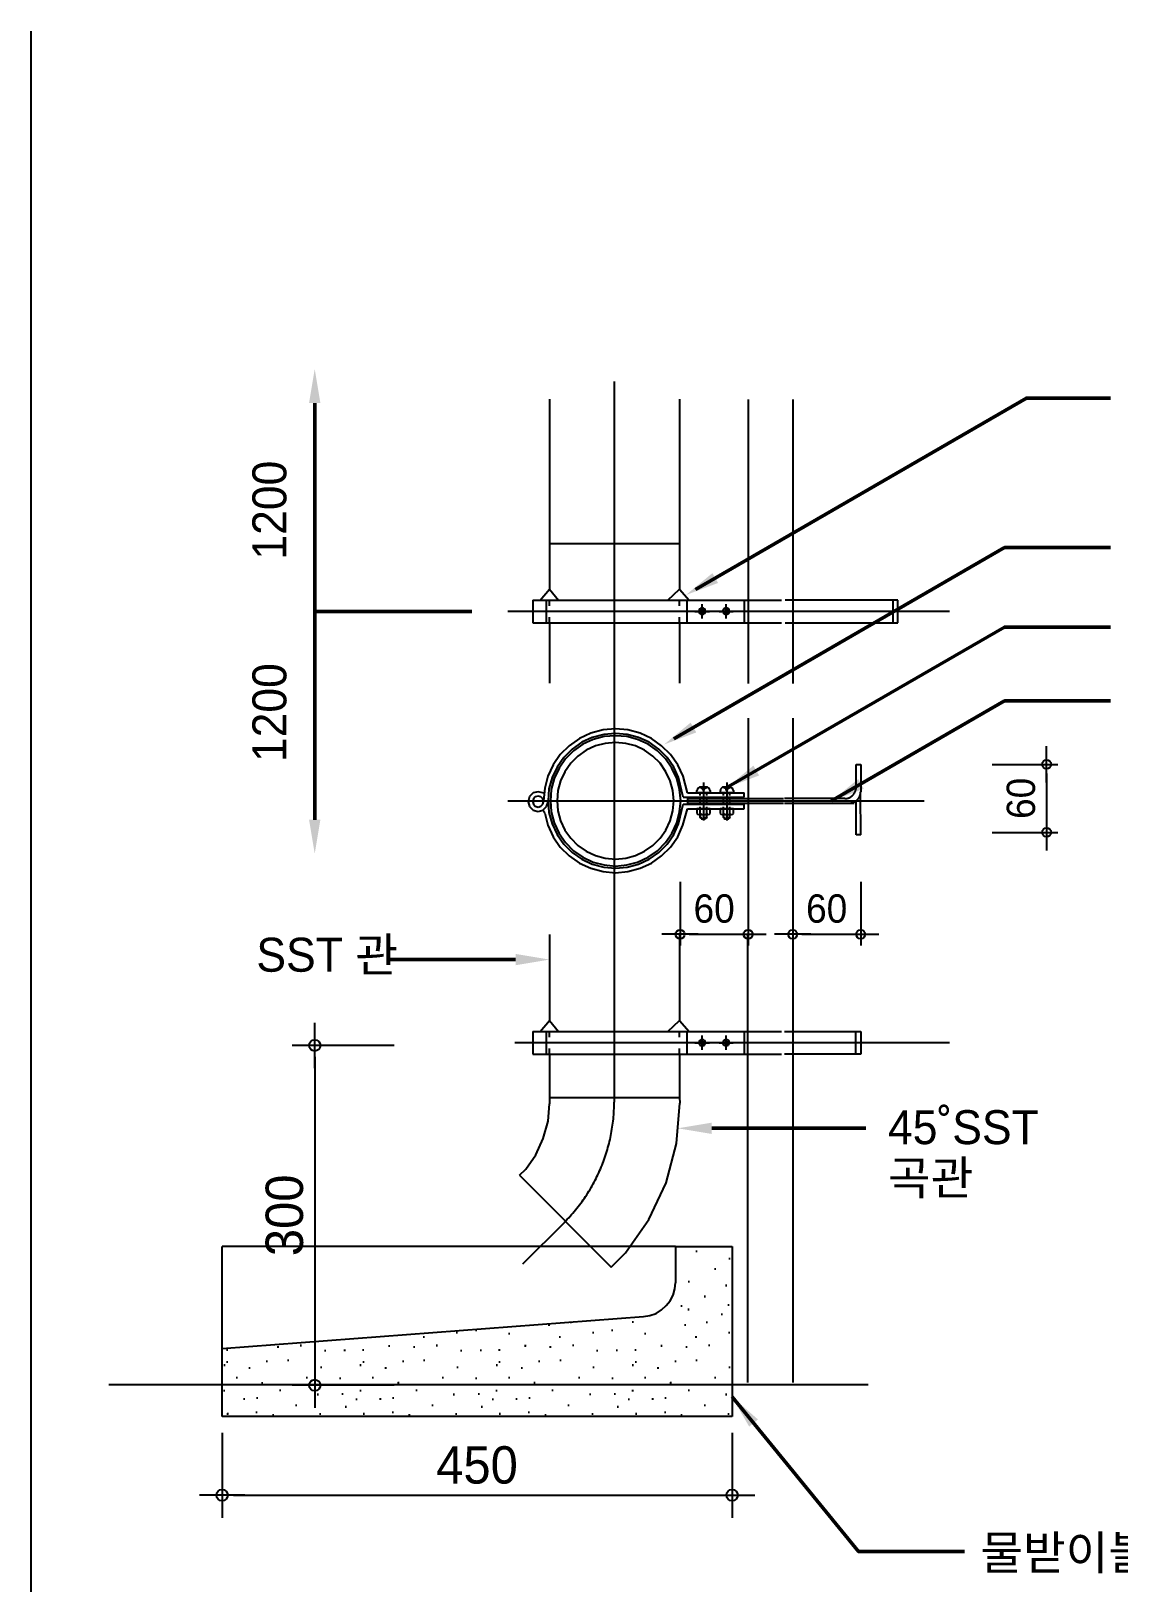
# Model space of a CAD drawing. Header units: millimetres. Extents: x 34525826 to 34533676, y -18662964 to -18657514.
# Drawn here: x 34527636 to 34528595, y -18658884 to -18657514 of the extents above; entities that cross this region are included whole.
import ezdxf

# ---------------------------------------------------------------- set-up
doc = ezdxf.new("R2010")
doc.units = ezdxf.units.MM
doc.header["$LTSCALE"] = 100
doc.header["$MEASUREMENT"] = 0
doc.linetypes.add('CEN', pattern=[62, 60, -1, 0, -1])
doc.linetypes.add('HIDDEN2', pattern=[4.7625, 3.175, -1.5875])
doc.layers.get('DEFPOINTS').update_dxf_attribs({"color": 124})
for name, color, linetype in [('7DIM', 9, 'Continuous'), ('9', 9, 'Continuous'), ('AA-XXXX-SDET', 7, 'Continuous'), ('CONC', 2, 'Continuous'), ('DIM', 7, 'Continuous'), ('SY', 1, 'Continuous'), ('TEX', 3, 'Continuous')]:
    doc.layers.add(name, color=color, linetype=linetype)
doc.styles.add('1', font='')
doc.styles.add('나눔고딕', font='')
doc.styles.get('1').set_extended_font_data('Dotum')
doc.styles.get('나눔고딕').set_extended_font_data('Dotum')
doc.dimstyles.new('DIM1', dxfattribs={"dimtxt": 3.5, "dimasz": 0.8, "dimexe": 1, "dimexo": 3, "dimgap": 1, "dimtad": 1, "dimdec": 0, "dimzin": 1, "dimlunit": 6, "dimtxsty": '나눔고딕', "dimblk": 'DIMDOT', "dimcen": 1, "dimclrd": 256, "dimclre": 256, "dimclrt": 3, "dimadec": 0, "dimazin": 0, "dimtfac": 1, "dimtdec": 0, "dimtix": 1, "dimtmove": 2, "dimatfit": 3, "dimldrblk": 'DIMDOT', "dimfxl": 0, "dimtolj": 1, "dimarcsym": 0})
doc.dimstyles.new('SAMOO-3', dxfattribs={"dimscale": 300, "dimtxt": 3.0005, "dimasz": 1, "dimexe": 2, "dimexo": 2, "dimgap": 1, "dimtad": 1, "dimdec": 0, "dimdsep": 46, "dimlunit": 6, "dimtxsty": '1', "dimblk1": 'DIMDOT', "dimblk2": 'DIMDOT', "dimsah": 1, "dimcen": 2.5, "dimdle": 1.5, "dimclrd": 8, "dimclre": 8, "dimclrt": 3, "dimadec": 0, "dimazin": 0, "dimtfac": 1, "dimtdec": 0, "dimtix": 1, "dimtmove": 2, "dimatfit": 3, "dimldrblk": 'DIMDOT', "dimfxl": 0, "dimtvp": 1, "dimtolj": 1, "dimtzin": 0, "dimarcsym": 0})

# ---------------------------------------------------------------- blocks, each defined once
blk = doc.blocks.new('DIMDOT')
blk.add_line((-2, 0), (2, 0))
blk.add_circle((0, 0), 0.5)
blk = doc.blocks.new('*D20')
at = {"layer": '7DIM', "lineweight": -2}
for p, q in [((34528208.3, -18658264.8), (34528208.3, -18658321)), ((34528268.3, -18658264.8), (34528268.3, -18658321)), ((34528216.3, -18658311), (34528260.3, -18658311))]:
    blk.add_line(p, q, dxfattribs=at)
at = {"layer": 'DEFPOINTS', "color": 0}
for p in [(34528208.3, -18658234.8), (34528268.3, -18658234.8), (34528268.3, -18658311)]:
    blk.add_point(p, dxfattribs=at)
at = {"layer": '7DIM', "lineweight": -2, "xscale": 8, "yscale": 8, "zscale": 8, "rotation": 180}
blk.add_blockref('DIMDOT', (34528208.3, -18658311), dxfattribs=at)
at = {"layer": '7DIM', "lineweight": -2, "xscale": 8, "yscale": 8, "zscale": 8}
blk.add_blockref('DIMDOT', (34528268.3, -18658311), dxfattribs=at)
at = {"layer": '7DIM', "color": 3, "insert": (34528238.3, -18658288.5), "char_height": 25, "attachment_point": 5, "style": '나눔고딕'}
blk.add_mtext('\\A1;60', dxfattribs=at)
blk = doc.blocks.new('*D21')
at = {"layer": '7DIM', "lineweight": -2}
for p, q in [((34528307.6, -18658264.8), (34528307.6, -18658321)), ((34528367.6, -18658264.8), (34528367.6, -18658321)), ((34528315.6, -18658311), (34528359.6, -18658311))]:
    blk.add_line(p, q, dxfattribs=at)
at = {"layer": 'DEFPOINTS', "color": 0}
for p in [(34528307.6, -18658234.8), (34528367.6, -18658234.8), (34528367.6, -18658311)]:
    blk.add_point(p, dxfattribs=at)
at = {"layer": '7DIM', "lineweight": -2, "xscale": 8, "yscale": 8, "zscale": 8, "rotation": 180}
blk.add_blockref('DIMDOT', (34528307.6, -18658311), dxfattribs=at)
at = {"layer": '7DIM', "lineweight": -2, "xscale": 8, "yscale": 8, "zscale": 8}
blk.add_blockref('DIMDOT', (34528367.6, -18658311), dxfattribs=at)
at = {"layer": '7DIM', "color": 3, "insert": (34528337.6, -18658288.5), "char_height": 25, "attachment_point": 5, "style": '나눔고딕'}
blk.add_mtext('\\A1;60', dxfattribs=at)
blk = doc.blocks.new('*D22')
at = {"layer": '7DIM', "lineweight": -2}
for p, q in [((34528483.5, -18658161.1), (34528541.6, -18658161.1)), ((34528531.6, -18658169.1), (34528531.6, -18658213.1)), ((34528483.5, -18658221.1), (34528541.6, -18658221.1))]:
    blk.add_line(p, q, dxfattribs=at)
at = {"layer": 'DEFPOINTS', "color": 0}
for p in [(34528453.5, -18658161.1), (34528453.5, -18658221.1), (34528531.6, -18658221.1)]:
    blk.add_point(p, dxfattribs=at)
at = {"layer": '7DIM', "lineweight": -2, "xscale": 8, "yscale": 8, "zscale": 8}
for p, rotation in [((34528531.6, -18658161.1), 90), ((34528531.6, -18658221.1), 270)]:
    blk.add_blockref('DIMDOT', p, dxfattribs=dict(at, rotation=rotation))
at = {"layer": '7DIM', "color": 3, "insert": (34528509.1, -18658191.1), "char_height": 25, "attachment_point": 5, "rotation": 90, "style": '나눔고딕'}
blk.add_mtext('\\A1;60', dxfattribs=at)
blk = doc.blocks.new('*D23')
at = {"layer": 'DEFPOINTS', "color": 0}
for p in [(34527975.9, -18658409.1), (34527885.9, -18658709.1), (34527975.9, -18658709.1)]:
    blk.add_point(p, dxfattribs=at)
at = {"layer": 'DIM', "color": 8, "lineweight": -2}
for p, q in [((34527955.9, -18658409.1), (34527865.9, -18658409.1)), ((34527885.9, -18658419.1), (34527885.9, -18658699.1)), ((34527955.9, -18658709.1), (34527865.9, -18658709.1))]:
    blk.add_line(p, q, dxfattribs=at)
at = {"layer": 'DIM', "color": 8, "lineweight": -2, "xscale": 10, "yscale": 10, "zscale": 10}
for p, rotation in [((34527885.9, -18658409.1), 90), ((34527885.9, -18658709.1), 270)]:
    blk.add_blockref('DIMDOT', p, dxfattribs=dict(at, rotation=rotation))
at = {"layer": 'DIM', "color": 3, "insert": (34527859.3, -18658559.1), "char_height": 33, "attachment_point": 5, "rotation": 90, "style": '1'}
blk.add_mtext('\\A1;300', dxfattribs=at)
blk = doc.blocks.new('*D24')
at = {"layer": 'DEFPOINTS', "color": 0}
for p in [(34527804.1, -18658731.1), (34528254.1, -18658731.1), (34528254.1, -18658806.1)]:
    blk.add_point(p, dxfattribs=at)
at = {"layer": 'DIM', "color": 8, "lineweight": -2}
for p, q in [((34527804.1, -18658751.1), (34527804.1, -18658826.1)), ((34528254.1, -18658751.1), (34528254.1, -18658826.1)), ((34527814.1, -18658806.1), (34528244.1, -18658806.1))]:
    blk.add_line(p, q, dxfattribs=at)
at = {"layer": 'DIM', "color": 8, "lineweight": -2, "xscale": 10, "yscale": 10, "zscale": 10, "rotation": 180}
blk.add_blockref('DIMDOT', (34527804.1, -18658806.1), dxfattribs=at)
at = {"layer": 'DIM', "color": 8, "lineweight": -2, "xscale": 10, "yscale": 10, "zscale": 10}
blk.add_blockref('DIMDOT', (34528254.1, -18658806.1), dxfattribs=at)
at = {"layer": 'DIM', "color": 3, "insert": (34528029.1, -18658779.6), "char_height": 33, "attachment_point": 5, "style": '1'}
blk.add_mtext('\\A1;450', dxfattribs=at)
blk = doc.blocks.new('Arrow-V')
at = {"color": 0}
blk.add_solid([(-3, 0.5), (0, 0), (-3, -0.5)], dxfattribs=at)

msp = doc.modelspace()

# ---------------------------------------------------------------- hatches: boundary and pattern name
at = {"layer": 'AA-XXXX-SDET'}
h = msp.add_hatch(dxfattribs=at)
h.set_pattern_fill('N-SANDS01', color=8, scale=250, style=0, pattern_type=2)
h.set_pattern_definition([(75.0113, (34527842.996, -18658688.646), (120.12974, 480.73253), [0.125, -1393.336]), (64.895, (34527890.551, -18658663.221), (120.12974, 288.4395), [0.125, -849.29]), (35.004, (34527822.901, -18658721.821), (120.12974, 96.1465), [0.125, -1173.143]), (4.9899, (34527908.0507, -18658642.471), (1081.16763, 96.146505), [0.125, -6632.1468]), (75.0113, (34527920.271, -18658646.5235), (120.12974, 480.73253), [0.125, -1393.336]), (64.895, (34527808.351, -18658734.863), (120.12974, 288.4395), [0.125, -849.29]), (64.895, (34527852.801, -18658675.971), (120.12974, 288.4395), [0.125, -849.29]), (30.0294, (34527827.668, -18658694.471), (1321.427103, 769.17204), [0.125, -2497.465]), (4.9899, (34527908.1757, -18658642.446), (1081.16763, 96.146505), [0.125, -6632.1468]), (64.895, (34527884.026, -18658647.146), (120.12974, 288.4395), [0.125, -849.29]), (80.1104, (34527925.7507, -18658653.721), (600.648683, 3461.274184), [0.125, -4196.535]), (80.1104, (34527912.5507, -18658728.646), (600.648683, 3461.274184), [0.125, -4196.535]), (64.895, (34527884.076, -18658647.046), (120.12974, 288.4395), [0.125, -849.29]), (64.895, (34527925.686, -18658691.771), (120.12974, 288.4395), [0.125, -849.29]), (40.1918, (34527838.7882, -18658707.571), (2042.205523, 1730.637092), [0.125, -2830.5696]), (25.0267, (34527928.053, -18658678.396), (600.64868, 288.43952), [0.125, -1590.802]), (64.895, (34527854.701, -18658642.843), (120.12974, 288.4395), [0.125, -849.29]), (25.0267, (34527833.876, -18658733.536), (600.64868, 288.43952), [0.125, -1590.802]), (64.895, (34527894.276, -18658678.971), (120.12974, 288.4395), [0.125, -849.29]), (75.0113, (34527895.848, -18658708.9985), (120.12974, 480.73253), [0.125, -1393.336]), (64.895, (34527909.826, -18658717.426), (120.12974, 288.4395), [0.125, -849.29]), (84.9891, (34527887.8132, -18658717.825), (360.38921, 4134.29972), [0.125, -5501.2515]), (64.895, (34527890.601, -18658663.121), (120.12974, 288.4395), [0.125, -849.29]), (64.895, (34527816.433, -18658702.946), (120.12974, 288.4395), [0.125, -849.29]), (60.0294, (34527861.211, -18658667.061), (600.64868, 1057.61156), [0.125, -1442.7135]), (45.0127, (34527816.403, -18658664.121), (360.3892, 384.586), [0.125, -679.582]), (64.895, (34527848.526, -18658639.746), (120.12974, 288.4395), [0.125, -849.29]), (64.895, (34527852.846, -18658675.846), (120.12974, 288.4395), [0.125, -849.29]), (60.0294, (34527861.273, -18658666.9535), (600.64868, 1057.61156), [0.125, -1442.7135]), (75.0113, (34527870.891, -18658654.136), (120.12974, 480.73253), [0.125, -1393.336]), (75.0113, (34527834.398, -18658720.7385), (120.12974, 480.73253), [0.125, -1393.336]), (75.0113, (34527861.741, -18658687.561), (120.12974, 480.73253), [0.125, -1393.336]), (45.0127, (34527890.92, -18658693.901), (360.3892, 384.586), [0.125, -679.582]), (84.9891, (34527887.8257, -18658717.7005), (360.38921, 4134.29972), [0.125, -5501.2515]), (75.0113, (34527851.661, -18658656.311), (120.12974, 480.73253), [0.125, -1393.336]), (25.0267, (34527927.951, -18658678.446), (600.64868, 288.43952), [0.125, -1590.802]), (84.9891, (34527830.7357, -18658674.8885), (360.38921, 4134.29972), [0.125, -5501.2515]), (0, (34527907.64, -18658703.4), (0, 96.147), [0, -120.13]), (64.895, (34527925.526, -18658714.371), (120.12974, 288.4395), [0.125, -849.29]), (84.9891, (34527813.5482, -18658646.321), (360.38921, 4134.29972), [0.125, -5501.2515]), (64.895, (34527868.976, -18658727.338), (120.12974, 288.4395), [0.125, -849.29]), (80.1104, (34527925.7507, -18658653.821), (600.648683, 3461.274184), [0.125, -4196.535]), (64.895, (34527808.091, -18658689.046), (120.12974, 288.4395), [0.125, -849.29]), (75.0113, (34527834.376, -18658720.8585), (120.12974, 480.73253), [0.125, -1393.336]), (75.0113, (34527911.608, -18658678.8585), (120.12974, 480.73253), [0.125, -1393.336]), (75.0113, (34527861.708, -18658687.6835), (120.12974, 480.73253), [0.125, -1393.336]), (40.1918, (34527838.8832, -18658707.491), (2042.205523, 1730.637092), [0.125, -2830.5696]), (80.1104, (34527872.9257, -18658674.546), (600.648683, 3461.274184), [0.125, -4196.535]), (14.938, (34527907.506, -18658661.13), (240.2595, 96.1465), [0.125, -372.869]), (0, (34527878.2, -18658703.06), (0, 96.147), [0.125, -120.005]), (64.895, (34527808.401, -18658734.751), (120.12974, 288.4395), [0.125, -849.29]), (75.0113, (34527851.628, -18658656.431), (120.12974, 480.73253), [0.125, -1393.336]), (64.895, (34527854.751, -18658642.721), (120.12974, 288.4395), [0.125, -849.29]), (14.938, (34527907.386, -18658661.16), (240.2595, 96.1465), [0.125, -372.869]), (64.895, (34527889.926, -18658638.821), (120.12974, 288.4395), [0.125, -849.29]), (64.895, (34527808.038, -18658689.171), (120.12974, 288.4395), [0.125, -849.29]), (25.0267, (34527827.298, -18658645.146), (600.64868, 288.43952), [0.125, -1590.802]), (80.1104, (34527912.5257, -18658728.7685), (600.648683, 3461.274184), [0.125, -4196.535]), (75.0113, (34527895.816, -18658709.1185), (120.12974, 480.73253), [0.125, -1393.336]), (25.0267, (34527827.183, -18658645.196), (600.64868, 288.43952), [0.125, -1590.802]), (64.895, (34527922.126, -18658722.091), (120.12974, 288.4395), [0.125, -849.29]), (75.0113, (34527870.923, -18658654.016), (120.12974, 480.73253), [0.125, -1393.336]), (80.1104, (34527872.9507, -18658674.421), (600.648683, 3461.274184), [0.125, -4196.535]), (30.0294, (34527827.7757, -18658694.421), (1321.427103, 769.17204), [0.125, -2497.465]), (75.0113, (34527843.028, -18658688.526), (120.12974, 480.73253), [0.125, -1393.336]), (64.895, (34527816.381, -18658703.046), (120.12974, 288.4395), [0.125, -849.29]), (64.895, (34527868.926, -18658727.453), (120.12974, 288.4395), [0.125, -849.29]), (75.0113, (34527920.238, -18658646.6435), (120.12974, 480.73253), [0.125, -1393.336]), (84.9891, (34527830.7482, -18658674.766), (360.38921, 4134.29972), [0.125, -5501.2515]), (64.895, (34527925.626, -18658691.896), (120.12974, 288.4395), [0.125, -849.29]), (64.895, (34527848.576, -18658639.646), (120.12974, 288.4395), [0.125, -849.29]), (35.004, (34527823.001, -18658721.746), (120.12974, 96.1465), [0.125, -1173.143]), (64.895, (34527925.476, -18658714.483), (120.12974, 288.4395), [0.125, -849.29]), (75.0113, (34527911.641, -18658678.736), (120.12974, 480.73253), [0.125, -1393.336]), (84.9891, (34527813.5372, -18658646.446), (360.38921, 4134.29972), [0.125, -5501.2515]), (45.0127, (34527854.8, -18658714.233), (360.3892, 384.586), [0.125, -679.582])])
h.paths.add_polyline_path([(34528254.1, -18658586.6), (34528204.1, -18658586.6), (34528204.1, -18658618.6), (34528203.6, -18658624.1), (34528202.1, -18658629.6), (34528199.4, -18658634.6), (34528196.1, -18658638.8), (34528191.9, -18658642.6), (34528187.1, -18658645.6), (34528181.6, -18658647.6), (34528176.1, -18658648.3), (34527804.1, -18658676.6), (34527804.1, -18658708.8), (34528254.1, -18658708.8)])
h.paths.add_polyline_path([(34528254.1, -18658708.8), (34527804.1, -18658708.8), (34527804.1, -18658736.6), (34528254.1, -18658736.6)])

# ---------------------------------------------------------------- linework, layer by layer
at = {"layer": '9'}
msp.add_line((34527635.6, -18662963.9), (34527635.6, -18657513.9), dxfattribs=at)
at = {"layer": 'AA-XXXX-SDET', "color": 1, "linetype": 'CEN'}
for p, q in [((34528150.1, -18657823.3), (34528150.1, -18658459.2)), ((34528445.9, -18658026.1), (34528056.4, -18658026.1)), ((34528056.3, -18658193.3), (34528423.5, -18658193.3)), ((34528445.9, -18658406.8), (34528062.6, -18658406.8)), ((34528106.2, -18658565.3), (34528069.1, -18658602.3))]:
    msp.add_line(p, q, dxfattribs=at)
at = {"layer": 'AA-XXXX-SDET', "color": 4}
for p, q in [((34528093.1, -18657838.8), (34528093.1, -18658006.6)), ((34528207.6, -18657838.8), (34528207.6, -18658006.6)), ((34528268.3, -18657839.2), (34528268.3, -18658089.7)), ((34528093.1, -18657966.1), (34528207.6, -18657966.1)), ((34528084.9, -18658016.1), (34528093.1, -18658006.6)), ((34528093.1, -18658006.6), (34528100.9, -18658016.1)), ((34528197.4, -18658016.1), (34528207.6, -18658006.6)), ((34528207.6, -18658006.6), (34528216.4, -18658016.1)), ((34528078.4, -18658016.1), (34528264.9, -18658016.1)), ((34528078.4, -18658016.1), (34528078.4, -18658036.1)), ((34528090.4, -18658036.1), (34528090.4, -18658016.1)), ((34528093.1, -18658021.1), (34528093.1, -18658016.1)), ((34528207.6, -18658021.1), (34528207.6, -18658016.1)), ((34528214.6, -18658036.1), (34528214.6, -18658016.1)), ((34528227.6, -18658032.3), (34528227.6, -18658019.6)), ((34528248.9, -18658032.3), (34528248.9, -18658019.6)), ((34528262.6, -18658016.1), (34528297.6, -18658016.1)), ((34528264.9, -18658016.1), (34528264.9, -18658036.1)), ((34528093.1, -18658036.1), (34528093.1, -18658031.1)), ((34528207.6, -18658036.1), (34528207.6, -18658031.1)), ((34528221.4, -18658026.1), (34528234.1, -18658026.1)), ((34528225.1, -18658024.8), (34528224.9, -18658026.1)), ((34528224.9, -18658026.1), (34528225.1, -18658027.1)), ((34528225.6, -18658023.8), (34528225.1, -18658024.8)), ((34528225.1, -18658027.1), (34528225.6, -18658028.1)), ((34528226.6, -18658023.3), (34528225.6, -18658023.8)), ((34528225.6, -18658028.1), (34528226.6, -18658028.6)), ((34528225.9, -18658025.8), (34528226.1, -18658025.3)), ((34528225.9, -18658026.3), (34528225.9, -18658025.8)), ((34528225.9, -18658026.3), (34528226.1, -18658026.6)), ((34528227.1, -18658025.3), (34528226.1, -18658025.3)), ((34528226.1, -18658026.6), (34528227.1, -18658026.6)), ((34528227.6, -18658023.1), (34528226.6, -18658023.3)), ((34528226.6, -18658028.6), (34528227.6, -18658028.8)), ((34528227.6, -18658024.3), (34528227.1, -18658024.6)), ((34528227.1, -18658024.6), (34528227.1, -18658025.3)), ((34528227.1, -18658026.6), (34528227.1, -18658027.3)), ((34528227.6, -18658027.6), (34528227.1, -18658027.3)), ((34528228.9, -18658023.3), (34528227.6, -18658023.1)), ((34528227.6, -18658024.3), (34528227.9, -18658024.3)), ((34528227.9, -18658027.6), (34528227.6, -18658027.6)), ((34528227.6, -18658028.8), (34528228.9, -18658028.6)), ((34528228.4, -18658024.6), (34528227.9, -18658024.3)), ((34528228.4, -18658027.3), (34528227.9, -18658027.6)), ((34528228.4, -18658025.3), (34528228.4, -18658024.6)), ((34528229.1, -18658025.3), (34528228.4, -18658025.3)), ((34528228.4, -18658026.6), (34528229.1, -18658026.6)), ((34528228.4, -18658026.6), (34528228.4, -18658027.3)), ((34528229.9, -18658023.8), (34528228.9, -18658023.3)), ((34528228.9, -18658028.6), (34528229.9, -18658028.1)), ((34528229.1, -18658025.3), (34528229.4, -18658025.8)), ((34528229.1, -18658026.6), (34528229.4, -18658026.3)), ((34528229.4, -18658025.8), (34528229.4, -18658026.3)), ((34528230.4, -18658024.8), (34528229.9, -18658023.8)), ((34528229.9, -18658028.1), (34528230.4, -18658027.1)), ((34528230.6, -18658026.1), (34528230.4, -18658024.8)), ((34528230.4, -18658027.1), (34528230.6, -18658026.1)), ((34528242.6, -18658026.1), (34528255.1, -18658026.1)), ((34528246.9, -18658023.8), (34528246.1, -18658024.8)), ((34528246.1, -18658024.8), (34528246.1, -18658026.1)), ((34528246.1, -18658026.1), (34528246.1, -18658027.1)), ((34528246.1, -18658027.1), (34528246.9, -18658028.1)), ((34528247.9, -18658023.3), (34528246.9, -18658023.8)), ((34528246.9, -18658028.1), (34528247.9, -18658028.6)), ((34528247.1, -18658025.8), (34528247.4, -18658025.3)), ((34528247.1, -18658026.3), (34528247.1, -18658025.8)), ((34528247.1, -18658026.3), (34528247.4, -18658026.6)), ((34528248.4, -18658025.3), (34528247.4, -18658025.3)), ((34528247.4, -18658026.6), (34528248.4, -18658026.6)), ((34528248.9, -18658023.1), (34528247.9, -18658023.3)), ((34528247.9, -18658028.6), (34528248.9, -18658028.8)), ((34528248.6, -18658024.3), (34528248.4, -18658024.6)), ((34528248.4, -18658024.6), (34528248.4, -18658025.3)), ((34528248.4, -18658026.6), (34528248.4, -18658027.3)), ((34528248.6, -18658027.6), (34528248.4, -18658027.3)), ((34528248.6, -18658024.3), (34528249.1, -18658024.3)), ((34528249.1, -18658027.6), (34528248.6, -18658027.6)), ((34528249.9, -18658023.3), (34528248.9, -18658023.1)), ((34528248.9, -18658028.8), (34528249.9, -18658028.6)), ((34528249.4, -18658024.6), (34528249.1, -18658024.3)), ((34528249.4, -18658027.3), (34528249.1, -18658027.6)), ((34528249.4, -18658025.3), (34528249.4, -18658024.6)), ((34528250.4, -18658025.3), (34528249.4, -18658025.3)), ((34528249.4, -18658026.6), (34528250.4, -18658026.6)), ((34528249.4, -18658026.6), (34528249.4, -18658027.3)), ((34528250.9, -18658023.8), (34528249.9, -18658023.3)), ((34528249.9, -18658028.6), (34528250.9, -18658028.1)), ((34528250.4, -18658025.3), (34528250.6, -18658025.8)), ((34528250.4, -18658026.6), (34528250.6, -18658026.3)), ((34528250.6, -18658025.8), (34528250.6, -18658026.3)), ((34528251.6, -18658024.8), (34528250.9, -18658023.8)), ((34528250.9, -18658028.1), (34528251.6, -18658027.1)), ((34528251.9, -18658026.1), (34528251.6, -18658024.8)), ((34528251.6, -18658027.1), (34528251.9, -18658026.1)), ((34528078.4, -18658036.1), (34528264.9, -18658036.1)), ((34528093.1, -18658036.1), (34528093.1, -18658089.3)), ((34528207.6, -18658036.1), (34528207.6, -18658089.3)), ((34528264.9, -18658036.1), (34528297.6, -18658036.1)), ((34528151.3, -18658129.8), (34528140.3, -18658130.6)), ((34528162.3, -18658130.6), (34528151.3, -18658129.8)), ((34528268.3, -18658120.3), (34528268.3, -18658277.8)), ((34528119.5, -18658138.3), (34528110.5, -18658144.6)), ((34528121.5, -18658141.6), (34528113, -18658147.6)), ((34528122.5, -18658143.3), (34528114.3, -18658149.1)), ((34528129.5, -18658133.6), (34528119.5, -18658138.3)), ((34528130.8, -18658137.3), (34528121.5, -18658141.6)), ((34528131.5, -18658139.1), (34528122.5, -18658143.3)), ((34528140.3, -18658130.6), (34528129.5, -18658133.6)), ((34528141, -18658134.6), (34528130.8, -18658137.3)), ((34528141.3, -18658136.6), (34528131.5, -18658139.1)), ((34528142.3, -18658142.6), (34528133.5, -18658144.8)), ((34528151.3, -18658133.8), (34528141, -18658134.6)), ((34528151.3, -18658135.8), (34528141.3, -18658136.6)), ((34528151.3, -18658141.8), (34528142.3, -18658142.6)), ((34528161.5, -18658134.6), (34528151.3, -18658133.8)), ((34528161.3, -18658136.6), (34528151.3, -18658135.8)), ((34528160.3, -18658142.6), (34528151.3, -18658141.8)), ((34528168.8, -18658144.8), (34528160.3, -18658142.6)), ((34528170.8, -18658139.1), (34528161.3, -18658136.6)), ((34528171.5, -18658137.3), (34528161.5, -18658134.6)), ((34528173, -18658133.6), (34528162.3, -18658130.6)), ((34528180, -18658143.3), (34528170.8, -18658139.1)), ((34528181, -18658141.6), (34528171.5, -18658137.3)), ((34528183, -18658138.3), (34528173, -18658133.6)), ((34528188.3, -18658149.1), (34528180, -18658143.3)), ((34528189.5, -18658147.6), (34528181, -18658141.6)), ((34528192, -18658144.6), (34528183, -18658138.3)), ((34528102.5, -18658152.3), (34528096.3, -18658161.6)), ((34528105.8, -18658155.1), (34528099.8, -18658163.6)), ((34528107.3, -18658156.3), (34528101.5, -18658164.6)), ((34528110.5, -18658144.6), (34528102.5, -18658152.3)), ((34528113, -18658147.6), (34528105.8, -18658155.1)), ((34528114.3, -18658149.1), (34528107.3, -18658156.3)), ((34528118, -18658153.8), (34528111.8, -18658160.1)), ((34528125.5, -18658148.6), (34528118, -18658153.8)), ((34528133.5, -18658144.8), (34528125.5, -18658148.6)), ((34528177, -18658148.6), (34528168.8, -18658144.8)), ((34528184.3, -18658153.8), (34528177, -18658148.6)), ((34528190.8, -18658160.1), (34528184.3, -18658153.8)), ((34528195.3, -18658156.3), (34528188.3, -18658149.1)), ((34528196.8, -18658155.1), (34528189.5, -18658147.6)), ((34528199.8, -18658152.3), (34528192, -18658144.6)), ((34528201, -18658164.6), (34528195.3, -18658156.3)), ((34528202.8, -18658163.6), (34528196.8, -18658155.1)), ((34528206.3, -18658161.6), (34528199.8, -18658152.3)), ((34528096.3, -18658161.6), (34528091.5, -18658171.6)), ((34528099.8, -18658163.6), (34528095.3, -18658172.8)), ((34528101.5, -18658164.6), (34528097.3, -18658173.6)), ((34528106.5, -18658167.6), (34528102.8, -18658175.6)), ((34528111.8, -18658160.1), (34528106.5, -18658167.6)), ((34528195.8, -18658167.6), (34528190.8, -18658160.1)), ((34528199.5, -18658175.6), (34528195.8, -18658167.6)), ((34528205.3, -18658173.6), (34528201, -18658164.6)), ((34528207, -18658172.8), (34528202.8, -18658163.6)), ((34528211, -18658171.6), (34528206.3, -18658161.6)), ((34528088.8, -18658182.1), (34528087.8, -18658193.3)), ((34528091.5, -18658171.6), (34528088.8, -18658182.1)), ((34528092.5, -18658182.8), (34528091.8, -18658193.3)), ((34528095.3, -18658172.8), (34528092.5, -18658182.8)), ((34528094.5, -18658183.3), (34528093.8, -18658193.3)), ((34528097.3, -18658173.6), (34528094.5, -18658183.3)), ((34528100.5, -18658184.3), (34528099.8, -18658193.3)), ((34528102.8, -18658175.6), (34528100.5, -18658184.3)), ((34528202, -18658184.3), (34528199.5, -18658175.6)), ((34528202.8, -18658193.3), (34528202, -18658184.3)), ((34528207.8, -18658183.3), (34528205.3, -18658173.6)), ((34528211, -18658190.1), (34528207, -18658172.8)), ((34528208.8, -18658193.3), (34528207.8, -18658183.3)), ((34528214.8, -18658186.1), (34528211, -18658171.6)), ((34528223.5, -18658183.1), (34528223, -18658184.3)), ((34528223, -18658186.1), (34528223, -18658184.3)), ((34528224.3, -18658182.1), (34528223.5, -18658183.1)), ((34528225.3, -18658181.3), (34528224.3, -18658182.1)), ((34528227.5, -18658181.1), (34528225.3, -18658181.3)), ((34528226.8, -18658181.8), (34528225.3, -18658181.3)), ((34528228.3, -18658182.8), (34528226.8, -18658181.8)), ((34528230.3, -18658181.1), (34528227.5, -18658181.1)), ((34528228.5, -18658184.1), (34528228.3, -18658182.8)), ((34528229.3, -18658184.1), (34528228.5, -18658184.1)), ((34528229.3, -18658184.1), (34528229.8, -18658182.8)), ((34528229.8, -18658182.8), (34528231, -18658181.8)), ((34528232.5, -18658181.3), (34528230.3, -18658181.1)), ((34528231, -18658181.8), (34528232.5, -18658181.3)), ((34528233.5, -18658182.1), (34528232.5, -18658181.3)), ((34528234.3, -18658183.1), (34528233.5, -18658182.1)), ((34528234.8, -18658184.3), (34528234.3, -18658183.1)), ((34528234.8, -18658184.3), (34528234.8, -18658186.1)), ((34528244, -18658183.1), (34528243.8, -18658184.3)), ((34528243.8, -18658186.1), (34528243.8, -18658184.3)), ((34528244.8, -18658182.1), (34528244, -18658183.1)), ((34528245.8, -18658181.3), (34528244.8, -18658182.1)), ((34528248.3, -18658181.1), (34528245.8, -18658181.3)), ((34528247.3, -18658181.8), (34528245.8, -18658181.3)), ((34528248.8, -18658182.8), (34528247.3, -18658181.8)), ((34528250.8, -18658181.1), (34528248.3, -18658181.1)), ((34528249, -18658184.1), (34528248.8, -18658182.8)), ((34528249.8, -18658184.1), (34528249, -18658184.1)), ((34528249.8, -18658184.1), (34528250.3, -18658182.8)), ((34528250.3, -18658182.8), (34528251.5, -18658181.8)), ((34528253, -18658181.3), (34528250.8, -18658181.1)), ((34528251.5, -18658181.8), (34528253, -18658181.3)), ((34528254.3, -18658182.1), (34528253, -18658181.3)), ((34528254.8, -18658183.1), (34528254.3, -18658182.1)), ((34528255.3, -18658184.3), (34528254.8, -18658183.1)), ((34528255.3, -18658184.3), (34528255.3, -18658186.1)), ((34528075.3, -18658189.6), (34528074.3, -18658194.1)), ((34528074.3, -18658194.1), (34528075.3, -18658198.3)), ((34528078.5, -18658186.3), (34528075.3, -18658189.6)), ((34528075.3, -18658198.3), (34528078.5, -18658201.6)), ((34528078.8, -18658191.6), (34528078.3, -18658194.1)), ((34528078.3, -18658194.1), (34528078.8, -18658196.3)), ((34528083, -18658185.3), (34528078.5, -18658186.3)), ((34528080.5, -18658189.8), (34528078.8, -18658191.6)), ((34528078.8, -18658196.3), (34528080.5, -18658198.1)), ((34528083, -18658189.3), (34528080.5, -18658189.8)), ((34528080.5, -18658198.1), (34528083, -18658198.8)), ((34528088.3, -18658186.6), (34528083, -18658185.3)), ((34528085.5, -18658189.8), (34528083, -18658189.3)), ((34528083, -18658198.8), (34528085.3, -18658198.1)), ((34528085.3, -18658198.1), (34528087.3, -18658196.3)), ((34528087.3, -18658191.6), (34528085.5, -18658189.8)), ((34528087.8, -18658194.1), (34528087.3, -18658191.6)), ((34528087.3, -18658196.3), (34528087.8, -18658194.1)), ((34528087.3, -18658201.6), (34528090.5, -18658198.3)), ((34528090.5, -18658198.3), (34528091.8, -18658194.1)), ((34528091.8, -18658193.3), (34528092.5, -18658203.6)), ((34528093.8, -18658193.3), (34528094.5, -18658203.1)), ((34528099.8, -18658193.3), (34528100.5, -18658202.1)), ((34528202, -18658202.1), (34528202.8, -18658193.3)), ((34528207, -18658213.6), (34528211, -18658196.3)), ((34528207.8, -18658203.1), (34528208.8, -18658193.3)), ((34528211, -18658190.1), (34528264.8, -18658190.1)), ((34528211, -18658196.3), (34528264.8, -18658196.3)), ((34528214.8, -18658186.1), (34528264.8, -18658186.1)), ((34528214.8, -18658191.3), (34528269.5, -18658191.3)), ((34528214.8, -18658191.3), (34528214.8, -18658195.3)), ((34528214.8, -18658195.3), (34528269.5, -18658195.3)), ((34528234.8, -18658186.1), (34528223, -18658186.1)), ((34528255.3, -18658186.1), (34528243.8, -18658186.1)), ((34528264.8, -18658190.1), (34528264.8, -18658186.1)), ((34528264.8, -18658200.3), (34528264.8, -18658196.3)), ((34528269.5, -18658191.3), (34528299.5, -18658191.3)), ((34528269.5, -18658195.3), (34528299.5, -18658195.3)), ((34528078.5, -18658201.6), (34528083, -18658202.8)), ((34528083, -18658202.8), (34528087.3, -18658201.6)), ((34528088.8, -18658204.3), (34528087.3, -18658201.6)), ((34528088.8, -18658204.3), (34528091.5, -18658214.8)), ((34528092.5, -18658203.6), (34528095.3, -18658213.6)), ((34528094.5, -18658203.1), (34528097.3, -18658212.8)), ((34528100.5, -18658202.1), (34528102.8, -18658210.8)), ((34528102.8, -18658210.8), (34528106.5, -18658219.1)), ((34528195.8, -18658219.1), (34528199.5, -18658210.8)), ((34528199.5, -18658210.8), (34528202, -18658202.1)), ((34528205.3, -18658212.8), (34528207.8, -18658203.1)), ((34528210.8, -18658214.8), (34528214.8, -18658200.3)), ((34528214.8, -18658200.3), (34528264.8, -18658200.3)), ((34528234.8, -18658200.3), (34528223, -18658200.3)), ((34528223, -18658200.3), (34528223, -18658204.6)), ((34528223, -18658204.6), (34528224, -18658205.3)), ((34528225, -18658205.6), (34528224, -18658205.3)), ((34528225, -18658205.6), (34528226, -18658204.6)), ((34528232.8, -18658205.6), (34528225, -18658205.6)), ((34528226, -18658204.6), (34528226, -18658200.3)), ((34528226, -18658204.6), (34528227.8, -18658205.6)), ((34528226, -18658208.1), (34528226, -18658205.8)), ((34528226, -18658208.1), (34528227.8, -18658208.1)), ((34528226, -18658208.1), (34528226.3, -18658208.6)), ((34528226.8, -18658208.8), (34528227, -18658209.3)), ((34528227, -18658209.3), (34528228.3, -18658209.3)), ((34528229.5, -18658209.3), (34528230.8, -18658209.3)), ((34528231.8, -18658204.6), (34528230, -18658205.6)), ((34528230, -18658208.1), (34528231.8, -18658208.1)), ((34528231, -18658208.8), (34528230.8, -18658209.3)), ((34528231.8, -18658208.1), (34528231.5, -18658208.6)), ((34528231.8, -18658204.6), (34528231.8, -18658200.3)), ((34528232.8, -18658205.6), (34528231.8, -18658204.6)), ((34528231.8, -18658208.1), (34528231.8, -18658205.8)), ((34528234, -18658205.3), (34528232.8, -18658205.6)), ((34528234, -18658205.3), (34528234.8, -18658204.6)), ((34528234.8, -18658204.6), (34528234.8, -18658200.3)), ((34528255.3, -18658200.3), (34528243.5, -18658200.3)), ((34528243.5, -18658200.3), (34528243.5, -18658204.6)), ((34528243.5, -18658204.6), (34528244.5, -18658205.3)), ((34528245.8, -18658205.6), (34528244.5, -18658205.3)), ((34528245.8, -18658205.6), (34528246.5, -18658204.6)), ((34528253.3, -18658205.6), (34528245.8, -18658205.6)), ((34528246.5, -18658204.6), (34528246.5, -18658200.3)), ((34528246.5, -18658204.6), (34528248.3, -18658205.6)), ((34528246.5, -18658208.1), (34528246.5, -18658205.8)), ((34528246.5, -18658208.1), (34528248.3, -18658208.1)), ((34528246.5, -18658208.1), (34528247, -18658208.6)), ((34528247.3, -18658208.8), (34528247.8, -18658209.3)), ((34528247.8, -18658209.3), (34528248.8, -18658209.3)), ((34528250, -18658209.3), (34528251.3, -18658209.3)), ((34528250.5, -18658208.1), (34528252.3, -18658208.1)), ((34528252.3, -18658204.6), (34528250.8, -18658205.6)), ((34528251.5, -18658208.8), (34528251.3, -18658209.3)), ((34528252.3, -18658208.1), (34528252, -18658208.6)), ((34528252.3, -18658204.6), (34528252.3, -18658200.3)), ((34528253.3, -18658205.6), (34528252.3, -18658204.6)), ((34528252.3, -18658208.1), (34528252.3, -18658205.8)), ((34528254.5, -18658205.3), (34528253.3, -18658205.6)), ((34528254.5, -18658205.3), (34528255.3, -18658204.6)), ((34528255.3, -18658204.6), (34528255.3, -18658200.3)), ((34528091.5, -18658214.8), (34528096.3, -18658225.1)), ((34528095.3, -18658213.6), (34528099.8, -18658223.1)), ((34528096.3, -18658225.1), (34528102.5, -18658234.1)), ((34528097.3, -18658212.8), (34528101.5, -18658222.1)), ((34528099.8, -18658223.1), (34528105.8, -18658231.6)), ((34528101.5, -18658222.1), (34528107.3, -18658230.1)), ((34528106.5, -18658219.1), (34528111.8, -18658226.3)), ((34528190.8, -18658226.3), (34528195.8, -18658219.1)), ((34528195.3, -18658230.1), (34528201, -18658222.1)), ((34528196.8, -18658231.6), (34528202.8, -18658223.1)), ((34528199.8, -18658234.1), (34528206.3, -18658225.1)), ((34528201, -18658222.1), (34528205.3, -18658212.8)), ((34528202.8, -18658223.1), (34528207, -18658213.6)), ((34528206.3, -18658225.1), (34528210.8, -18658214.8)), ((34528102.5, -18658234.1), (34528110.5, -18658241.8)), ((34528105.8, -18658231.6), (34528113, -18658238.8)), ((34528107.3, -18658230.1), (34528114.3, -18658237.3)), ((34528111.8, -18658226.3), (34528118, -18658232.6)), ((34528113, -18658238.8), (34528121.5, -18658244.8)), ((34528114.3, -18658237.3), (34528122.5, -18658243.1)), ((34528118, -18658232.6), (34528125.5, -18658237.8)), ((34528125.5, -18658237.8), (34528133.5, -18658241.6)), ((34528168.8, -18658241.6), (34528177, -18658237.8)), ((34528177, -18658237.8), (34528184.3, -18658232.6)), ((34528180, -18658243.1), (34528188.3, -18658237.3)), ((34528181, -18658244.8), (34528189.5, -18658238.8)), ((34528184.3, -18658232.6), (34528190.8, -18658226.3)), ((34528188.3, -18658237.3), (34528195.3, -18658230.1)), ((34528189.5, -18658238.8), (34528196.8, -18658231.6)), ((34528192, -18658241.8), (34528199.8, -18658234.1)), ((34528110.5, -18658241.8), (34528119.5, -18658248.3)), ((34528119.5, -18658248.3), (34528129.5, -18658252.8)), ((34528121.5, -18658244.8), (34528130.8, -18658249.1)), ((34528122.5, -18658243.1), (34528131.5, -18658247.3)), ((34528129.5, -18658252.8), (34528140.3, -18658255.8)), ((34528130.8, -18658249.1), (34528141, -18658251.8)), ((34528131.5, -18658247.3), (34528141.3, -18658249.8)), ((34528133.5, -18658241.6), (34528142.3, -18658243.8)), ((34528141, -18658251.8), (34528151.3, -18658252.8)), ((34528141.3, -18658249.8), (34528151.3, -18658250.8)), ((34528142.3, -18658243.8), (34528151.3, -18658244.8)), ((34528151.3, -18658244.8), (34528160.3, -18658243.8)), ((34528151.3, -18658250.8), (34528161.3, -18658249.8)), ((34528151.3, -18658252.8), (34528161.5, -18658251.8)), ((34528160.3, -18658243.8), (34528168.8, -18658241.6)), ((34528161.3, -18658249.8), (34528170.8, -18658247.3)), ((34528161.5, -18658251.8), (34528171.5, -18658249.1)), ((34528162.3, -18658255.8), (34528173, -18658252.8)), ((34528170.8, -18658247.3), (34528180, -18658243.1)), ((34528171.5, -18658249.1), (34528181, -18658244.8)), ((34528173, -18658252.8), (34528183, -18658248.3)), ((34528183, -18658248.3), (34528192, -18658241.8)), ((34528140.3, -18658255.8), (34528151.3, -18658256.8)), ((34528151.3, -18658256.8), (34528162.3, -18658255.8)), ((34528093.1, -18658311.3), (34528093.1, -18658387.3)), ((34528207.6, -18658311.3), (34528207.6, -18658387.3)), ((34528267.6, -18658311.1), (34528267.6, -18658706.6)), ((34528084.9, -18658396.8), (34528093.1, -18658387.3)), ((34528093.1, -18658387.3), (34528100.9, -18658396.8)), ((34528197.4, -18658396.8), (34528207.6, -18658387.3)), ((34528207.6, -18658387.3), (34528216.4, -18658396.8)), ((34528078.4, -18658396.8), (34528264.9, -18658396.8)), ((34528078.4, -18658396.8), (34528078.4, -18658416.8)), ((34528090.4, -18658416.8), (34528090.4, -18658396.8)), ((34528093.1, -18658401.8), (34528093.1, -18658396.8)), ((34528207.6, -18658401.8), (34528207.6, -18658396.8)), ((34528214.6, -18658416.8), (34528214.6, -18658396.8)), ((34528227.6, -18658403.8), (34528226.6, -18658404.1)), ((34528227.6, -18658413.1), (34528227.6, -18658400.3)), ((34528228.9, -18658404.1), (34528227.6, -18658403.8)), ((34528248.9, -18658403.8), (34528247.9, -18658404.1)), ((34528248.9, -18658413.1), (34528248.9, -18658400.3)), ((34528249.9, -18658404.1), (34528248.9, -18658403.8)), ((34528262.6, -18658396.8), (34528297.6, -18658396.8)), ((34528264.9, -18658396.8), (34528264.9, -18658416.8)), ((34528078.4, -18658416.8), (34528264.9, -18658416.8)), ((34528093.1, -18658416.8), (34528093.1, -18658411.8)), ((34528093.1, -18658416.8), (34528093.1, -18658455.1)), ((34528207.6, -18658416.8), (34528207.6, -18658411.8)), ((34528207.6, -18658416.8), (34528207.6, -18658455.1)), ((34528221.4, -18658406.8), (34528234.1, -18658406.8)), ((34528225.1, -18658405.6), (34528224.9, -18658406.8)), ((34528224.9, -18658406.8), (34528225.1, -18658407.8)), ((34528225.6, -18658404.8), (34528225.1, -18658405.6)), ((34528225.1, -18658407.8), (34528225.6, -18658408.8)), ((34528226.6, -18658404.1), (34528225.6, -18658404.8)), ((34528225.6, -18658408.8), (34528226.6, -18658409.3)), ((34528225.9, -18658406.6), (34528226.1, -18658406.3)), ((34528225.9, -18658407.1), (34528225.9, -18658406.6)), ((34528225.9, -18658407.1), (34528226.1, -18658407.3)), ((34528227.1, -18658406.3), (34528226.1, -18658406.3)), ((34528226.1, -18658407.3), (34528227.1, -18658407.3)), ((34528226.6, -18658409.3), (34528227.6, -18658409.6)), ((34528227.6, -18658405.1), (34528227.1, -18658405.3)), ((34528227.1, -18658405.3), (34528227.1, -18658406.3)), ((34528227.1, -18658407.3), (34528227.1, -18658408.1)), ((34528227.6, -18658408.3), (34528227.1, -18658408.1)), ((34528227.6, -18658405.1), (34528227.9, -18658405.1)), ((34528227.9, -18658408.3), (34528227.6, -18658408.3)), ((34528227.6, -18658409.6), (34528228.9, -18658409.3)), ((34528228.4, -18658405.3), (34528227.9, -18658405.1)), ((34528228.4, -18658408.1), (34528227.9, -18658408.3)), ((34528228.4, -18658406.3), (34528228.4, -18658405.3)), ((34528229.1, -18658406.3), (34528228.4, -18658406.3)), ((34528228.4, -18658407.3), (34528229.1, -18658407.3)), ((34528228.4, -18658407.3), (34528228.4, -18658408.1)), ((34528229.9, -18658404.8), (34528228.9, -18658404.1)), ((34528228.9, -18658409.3), (34528229.9, -18658408.8)), ((34528229.1, -18658406.3), (34528229.4, -18658406.6)), ((34528229.1, -18658407.3), (34528229.4, -18658407.1)), ((34528229.4, -18658406.6), (34528229.4, -18658407.1)), ((34528230.4, -18658405.6), (34528229.9, -18658404.8)), ((34528229.9, -18658408.8), (34528230.4, -18658407.8)), ((34528230.6, -18658406.8), (34528230.4, -18658405.6)), ((34528230.4, -18658407.8), (34528230.6, -18658406.8)), ((34528242.6, -18658406.8), (34528255.1, -18658406.8)), ((34528246.9, -18658404.8), (34528246.1, -18658405.6)), ((34528246.1, -18658405.6), (34528246.1, -18658406.8)), ((34528246.1, -18658406.8), (34528246.1, -18658407.8)), ((34528246.1, -18658407.8), (34528246.9, -18658408.8)), ((34528247.9, -18658404.1), (34528246.9, -18658404.8)), ((34528246.9, -18658408.8), (34528247.9, -18658409.3)), ((34528247.1, -18658406.6), (34528247.4, -18658406.3)), ((34528247.1, -18658407.1), (34528247.1, -18658406.6)), ((34528247.1, -18658407.1), (34528247.4, -18658407.3)), ((34528248.4, -18658406.3), (34528247.4, -18658406.3)), ((34528247.4, -18658407.3), (34528248.4, -18658407.3)), ((34528247.9, -18658409.3), (34528248.9, -18658409.6)), ((34528248.6, -18658405.1), (34528248.4, -18658405.3)), ((34528248.4, -18658405.3), (34528248.4, -18658406.3)), ((34528248.4, -18658407.3), (34528248.4, -18658408.1)), ((34528248.6, -18658408.3), (34528248.4, -18658408.1)), ((34528248.6, -18658405.1), (34528249.1, -18658405.1)), ((34528249.1, -18658408.3), (34528248.6, -18658408.3)), ((34528248.9, -18658409.6), (34528249.9, -18658409.3)), ((34528249.4, -18658405.3), (34528249.1, -18658405.1)), ((34528249.4, -18658408.1), (34528249.1, -18658408.3)), ((34528249.4, -18658406.3), (34528249.4, -18658405.3)), ((34528250.4, -18658406.3), (34528249.4, -18658406.3)), ((34528249.4, -18658407.3), (34528250.4, -18658407.3)), ((34528249.4, -18658407.3), (34528249.4, -18658408.1)), ((34528250.9, -18658404.8), (34528249.9, -18658404.1)), ((34528249.9, -18658409.3), (34528250.9, -18658408.8)), ((34528250.4, -18658406.3), (34528250.6, -18658406.6)), ((34528250.4, -18658407.3), (34528250.6, -18658407.1)), ((34528250.6, -18658406.6), (34528250.6, -18658407.1)), ((34528251.6, -18658405.6), (34528250.9, -18658404.8)), ((34528250.9, -18658408.8), (34528251.6, -18658407.8)), ((34528251.9, -18658406.8), (34528251.6, -18658405.6)), ((34528251.6, -18658407.8), (34528251.9, -18658406.8)), ((34528264.9, -18658416.8), (34528297.6, -18658416.8)), ((34528093.1, -18658455.1), (34528093.1, -18658460.6)), ((34528093.1, -18658455.1), (34528207.6, -18658455.1)), ((34528207.6, -18658455.1), (34528208.1, -18658460.1)), ((34528091.9, -18658476.1), (34528093.1, -18658460.6)), ((34528205.1, -18658495.6), (34528208.1, -18658460.1)), ((34528087.6, -18658491.3), (34528091.9, -18658476.1)), ((34528081.1, -18658505.6), (34528087.6, -18658491.3)), ((34528195.9, -18658530.3), (34528205.1, -18658495.6)), ((34528072.1, -18658518.3), (34528081.1, -18658505.6)), ((34528066.6, -18658523.8), (34528072.1, -18658518.3)), ((34528066.6, -18658523.8), (34528147.4, -18658604.8)), ((34528180.6, -18658562.8), (34528195.9, -18658530.3)), ((34528160.1, -18658592.1), (34528180.6, -18658562.8)), ((34528147.4, -18658604.8), (34528160.1, -18658592.1)), ((34528204.1, -18658586.6), (34528204.1, -18658618.6)), ((34528204.1, -18658586.6), (34528254.1, -18658586.6)), ((34528254.1, -18658586.6), (34528254.1, -18658736.6)), ((34528203.6, -18658624.1), (34528204.1, -18658618.6)), ((34528196.1, -18658638.8), (34528199.4, -18658634.6)), ((34528199.4, -18658634.6), (34528202.1, -18658629.6)), ((34528202.1, -18658629.6), (34528203.6, -18658624.1)), ((34527804.1, -18658676.6), (34528176.1, -18658648.3)), ((34528176.1, -18658648.3), (34528181.6, -18658647.6)), ((34528181.6, -18658647.6), (34528187.1, -18658645.6)), ((34528187.1, -18658645.6), (34528191.9, -18658642.6)), ((34528191.9, -18658642.6), (34528196.1, -18658638.8)), ((34527804.1, -18658736.6), (34527804.1, -18658676.6)), ((34528254.1, -18658736.6), (34527804.1, -18658736.6))]:
    msp.add_line(p, q, dxfattribs=at)
at = {"layer": 'AA-XXXX-SDET', "color": 2}
for p, q in [((34528307.6, -18657839.2), (34528307.6, -18658089.7)), ((34528307.6, -18658120.3), (34528307.6, -18658277.8)), ((34528307.6, -18658311.1), (34528307.6, -18658706.6))]:
    msp.add_line(p, q, dxfattribs=at)
at = {"layer": 'AA-XXXX-SDET', "color": 7, "linetype": 'HIDDEN2'}
for p, q in [((34528400.4, -18658016.1), (34528301.1, -18658016.1)), ((34528395.9, -18658016.1), (34528395.9, -18658036.1)), ((34528400.4, -18658036.1), (34528400.4, -18658016.1)), ((34528301.1, -18658036.1), (34528400.4, -18658036.1)), ((34528363.6, -18658181.3), (34528363.6, -18658161.3)), ((34528363.6, -18658161.3), (34528367.6, -18658161.3)), ((34528367.6, -18658161.3), (34528367.6, -18658185.3)), ((34528353.6, -18658191.3), (34528300.3, -18658191.3)), ((34528300.3, -18658195.3), (34528361.9, -18658195.3)), ((34528363.6, -18658223.3), (34528363.6, -18658193.6)), ((34528367.6, -18658223.3), (34528367.5, -18658186.7)), ((34528367.6, -18658223.3), (34528363.6, -18658223.3)), ((34528300.4, -18658396.8), (34528367.6, -18658396.8)), ((34528363.1, -18658396.8), (34528363.1, -18658416.8)), ((34528367.6, -18658396.8), (34528367.6, -18658416.8)), ((34528367.6, -18658416.8), (34528300.4, -18658416.8))]:
    msp.add_line(p, q, dxfattribs=at)
at = {"layer": 'AA-XXXX-SDET', "color": 1}
for p, q in [((34528229, -18658177.1), (34528229, -18658210.6)), ((34528249.5, -18658177.1), (34528249.5, -18658210.6)), ((34528204.1, -18658586.6), (34527804.1, -18658586.6)), ((34527804.1, -18658676.6), (34527804.1, -18658586.6))]:
    msp.add_line(p, q, dxfattribs=at)
at = {"layer": 'AA-XXXX-SDET', "color": 7}
for p, q in [((34528226, -18658188.6), (34528226, -18658186.1)), ((34528226, -18658195.8), (34528226, -18658191.1)), ((34528231.8, -18658188.6), (34528231.8, -18658186.1)), ((34528231.8, -18658195.8), (34528231.8, -18658191.1)), ((34528246.5, -18658188.6), (34528246.5, -18658186.1)), ((34528246.5, -18658195.8), (34528246.5, -18658191.1)), ((34528252.3, -18658188.6), (34528252.3, -18658186.1)), ((34528252.3, -18658195.8), (34528252.3, -18658191.1)), ((34528226, -18658203.1), (34528226, -18658198.6)), ((34528231.8, -18658203.1), (34528231.8, -18658198.6)), ((34528246.5, -18658203.1), (34528246.5, -18658198.6)), ((34528252.3, -18658203.1), (34528252.3, -18658198.6))]:
    msp.add_line(p, q, dxfattribs=at)
at = {"layer": 'AA-XXXX-SDET', "color": 7, "linetype": 'HIDDEN2'}
for centre in [(34528353.6, -18658181.3), (34528357.6, -18658185.3)]:
    msp.add_arc(centre, 10, 270, 0, dxfattribs=at)
at = {"layer": 'AA-XXXX-SDET', "color": 1, "linetype": 'CEN'}
msp.add_arc((34528000.1, -18658459.2), 150, 315, 0, dxfattribs=at)
at = {"layer": 'CONC'}
msp.add_line((34528374.1, -18658708.8), (34527704.1, -18658708.8), dxfattribs=at)
at = {"layer": 'SY', "lineweight": 50}
for p, q in [((34527885.9, -18657842.2), (34527885.9, -18658026.1)), ((34527885.9, -18658210), (34527885.9, -18658026.1)), ((34527885.9, -18658026.1), (34528024.6, -18658026.1)), ((34528063.1, -18658333.4), (34527952.3, -18658333.4)), ((34528236.2, -18658482.3), (34528372.1, -18658482.3))]:
    msp.add_line(p, q, dxfattribs=at)
for points in [[(34528222, -18658006.7), (34528513.8, -18657837.9), (34528588.1, -18657837.9)], [(34528202.8, -18658138.6), (34528494.6, -18657969.8), (34528588.1, -18657969.8)], [(34528251.1, -18658180.7), (34528494.6, -18658039.9), (34528588.1, -18658039.9)], [(34528342, -18658193.3), (34528494.6, -18658105.1), (34528588.1, -18658105.1)], [(34528254.2, -18658719.3), (34528365.7, -18658855.8), (34528459.2, -18658855.8)]]:
    msp.add_lwpolyline(points, dxfattribs=at)

# ---------------------------------------------------------------- block references
at = {"layer": 'SY', "lineweight": 50, "yscale": 9.999999999996888, "zscale": 9.999999999996888}
for p, xscale, rotation in [((34527885.9, -18657812.2), -9.999999999996888, 270.0000000008904), ((34528213.3, -18658011.7), 9.999999999996888, 210.0366296624186), ((34528194.1, -18658143.6), 9.999999999996888, 210.0366296624186), ((34528249.5, -18658181.6), 9.999999999996888, 210.0366296624186), ((34528341.9, -18658193.4), 9.999999999996888, 210.0366296624186), ((34527885.9, -18658240), 9.999999999996888, 269.9999999991096), ((34528093.1, -18658333.4), -9.999999999996888, 180), ((34528206.2, -18658482.3), 9.999999999996888, 179.9999999991096), ((34528254.1, -18658719.2), -9.999999999996891, 309.2502745941513)]:
    msp.add_blockref('Arrow-V', p, dxfattribs=dict(at, xscale=xscale, rotation=rotation))

# ---------------------------------------------------------------- texts
at = {"layer": 'TEX', "linetype": 'Continuous', "char_height": 30, "rotation": 90, "style": '1'}
for insert, attachment_point in [((34527830.9, -18657893.1), 3), ((34527830.9, -18658159.1), 1)]:
    msp.add_mtext('1200', dxfattribs=dict(at, insert=insert, attachment_point=attachment_point))
at = {"layer": 'TEX', "linetype": 'Continuous', "char_height": 30, "attachment_point": 1, "style": '1'}
for s, insert in [('SST 관', (34527834.4, -18658314.1)), ('45˚SST', (34528391.7, -18658466.3)), ('곡관', (34528391.7, -18658510.9)), ('물받이블럭', (34528473.2, -18658841.7))]:
    msp.add_mtext(s, dxfattribs=dict(at, insert=insert))

# ---------------------------------------------------------------- dimensions: what is measured, and where the dimension line sits
at = {"layer": '7DIM'}
dim = msp.add_linear_dim(base=(34528531.6, -18658221.1), p1=(34528453.5, -18658161.1), p2=(34528453.5, -18658221.1), angle=90, dimstyle='DIM1', override={"dimscale": 10, "dimtxt": 2.5}, dxfattribs=at)
dim.commit()
dim.dimension.update_dxf_attribs({"geometry": '*D22', "text_midpoint": (34528509.1, -18658191.1)})
for base, p1, p2, picture, middle in [((34528268.3, -18658311), (34528208.3, -18658234.8), (34528268.3, -18658234.8), '*D20', (34528238.3, -18658288.5)), ((34528367.6, -18658311), (34528307.6, -18658234.8), (34528367.6, -18658234.8), '*D21', (34528337.6, -18658288.5))]:
    dim = msp.add_linear_dim(base=base, p1=p1, p2=p2, dimstyle='DIM1', override={"dimscale": 10, "dimtxt": 2.5}, dxfattribs=at)
    dim.commit()
    dim.dimension.update_dxf_attribs({"geometry": picture, "text_midpoint": middle})
at = {"layer": 'DIM'}
dim = msp.add_linear_dim(base=(34527885.9, -18658709.1), p1=(34527975.9, -18658409.1), p2=(34527975.9, -18658709.1), angle=90, dimstyle='SAMOO-3', override={"dimscale": 10, "dimtxt": 3.3}, dxfattribs=at)
dim.commit()
dim.dimension.update_dxf_attribs({"geometry": '*D23', "text_midpoint": (34527859.3, -18658559.1)})
dim = msp.add_linear_dim(base=(34528254.1, -18658806.1), p1=(34527804.1, -18658731.1), p2=(34528254.1, -18658731.1), dimstyle='SAMOO-3', override={"dimscale": 10, "dimtxt": 3.3}, dxfattribs=at)
dim.commit()
dim.dimension.update_dxf_attribs({"geometry": '*D24', "text_midpoint": (34528029.1, -18658779.6)})

doc.saveas('drawing.dxf')
